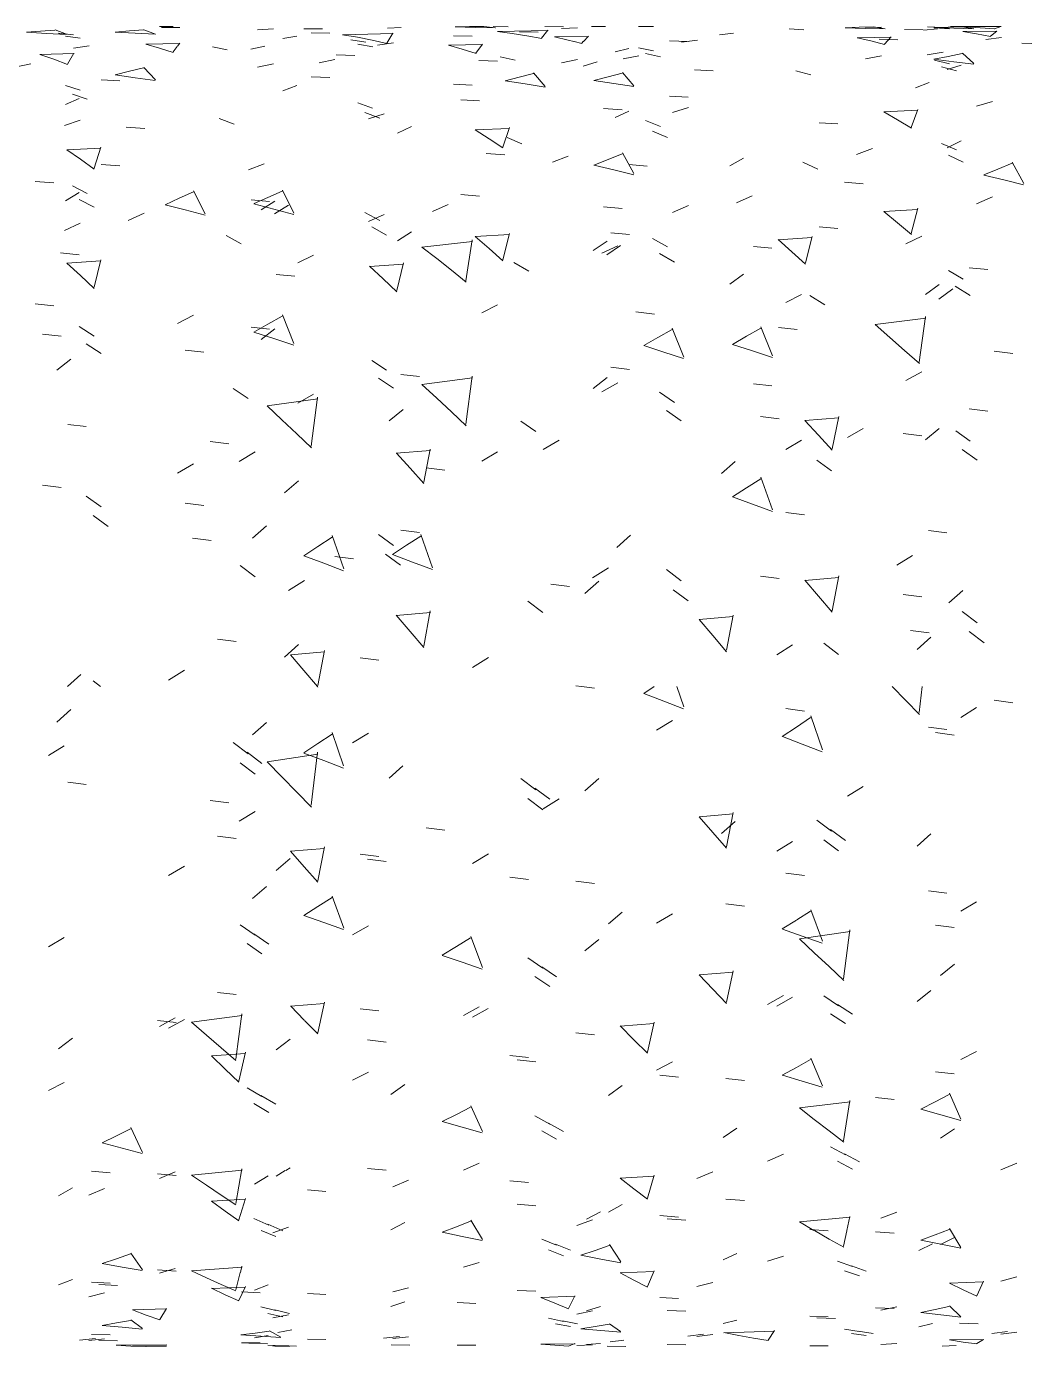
# Model space of a CAD drawing. Header units: inches. Extents: x -19229 to -222, y -6301 to 12387.
# Drawn here: x -19081.65 to -19076.04, y -55.83 to -48.42 of the extents above; entities that cross this region are included whole.
import ezdxf

# ---------------------------------------------------------------- set-up
doc = ezdxf.new("R2010")
doc.units = ezdxf.units.IN
doc.header["$MEASUREMENT"] = 0
doc.layers.add('A-WALL', color=113, linetype='Continuous', lineweight=9)
doc.layers.add('A-WALL-PATT', color=111, linetype='Continuous', lineweight=25)

# ---------------------------------------------------------------- blocks, each defined once
blk = doc.blocks.new('FP_2-DETAIL - PRECAST _ CONC_ - PLANK PERPENDICULAR TO WALL')
at = {"layer": 'A-WALL-PATT', "color": 55, "lineweight": 9}
for p, q in [((17167.6397, -52.1253), (17167.6423, -52.1283)), ((17169.1226, -52.1253), (17169.196, -52.1348)), ((17171.2531, -52.3001), (17171.3421, -52.244)), ((17169.5448, -52.3713), (17169.6339, -52.3153)), ((17170.3304, -52.353), (17170.41, -52.3)), ((17170.4113, -52.2908), (17170.4762, -52.4814)), ((17167.8366, -52.4424), (17167.9257, -52.3865)), ((17170.2508, -52.4059), (17170.3304, -52.353)), ((17170.2512, -52.4065), (17170.3632, -52.4488)), ((17171.1122, -52.384), (17171.2169, -52.3976)), ((17166.1284, -52.5135), (17166.2174, -52.4576)), ((17170.3632, -52.4488), (17170.4752, -52.4912)), ((17167.244, -52.4944), (17167.3278, -52.5575)), ((17168.8603, -52.6952), (17168.9441, -52.7579)), ((17170.5224, -52.9282), (17170.6061, -52.9901)), ((17167.4077, -53.158), (17167.4855, -53.0901)), ((17167.9201, -53.0953), (17168.0248, -53.1085)), ((17168.7212, -53.1956), (17168.8259, -53.2086)), ((17169.9331, -53.3455), (17170.0378, -53.3584)), ((17169.2739, -53.458), (17169.3517, -53.3919)), ((17167.2829, -53.5132), (17167.3667, -53.572)), ((17170.3477, -53.5422), (17170.6323, -53.5018)), ((17170.6306, -53.4917), (17170.5952, -53.7661)), ((17168.3407, -53.6345), (17168.4203, -53.5859)), ((17168.4203, -53.5859), (17168.4999, -53.537)), ((17168.5012, -53.5285), (17168.5661, -53.7034)), ((17170.3475, -53.5415), (17170.4306, -53.6202)), ((17168.341, -53.635), (17168.4531, -53.6737)), ((17170.4306, -53.6202), (17170.5137, -53.6981)), ((17168.4531, -53.6737), (17168.5651, -53.7123)), ((17168.8992, -53.6988), (17168.983, -53.7561)), ((17170.5137, -53.6981), (17170.5968, -53.7752)), ((17171.1401, -53.7482), (17171.2179, -53.6845)), ((17170.168, -53.9104), (17170.257, -53.861)), ((17167.2154, -53.9631), (17167.1801, -54.2177)), ((17168.4597, -53.9726), (17168.5488, -53.9237)), ((17170.5613, -53.9102), (17170.6451, -53.9656)), ((17166.7409, -54.0004), (17166.8456, -54.0122)), ((17166.7515, -54.0341), (17166.8406, -53.9858)), ((17166.9323, -54.0096), (17167.0154, -54.0828)), ((17166.9325, -54.0103), (17167.2171, -53.9726)), ((17169.3392, -54.032), (17169.5305, -54.0178)), ((17169.3392, -54.0314), (17169.4164, -54.1087)), ((17169.5303, -54.0103), (17169.4933, -54.1782)), ((17166.1856, -54.1597), (17166.2634, -54.1003)), ((17167.0154, -54.0828), (17167.0985, -54.1549)), ((17169.4164, -54.1087), (17169.4935, -54.1849)), ((17167.044, -54.1994), (17167.2353, -54.1857)), ((17167.0985, -54.1549), (17167.1816, -54.226)), ((17167.235, -54.1784), (17167.198, -54.3405)), ((17167.044, -54.1988), (17167.1211, -54.2735)), ((17168.7619, -54.2224), (17168.8666, -54.2336)), ((17167.1211, -54.2735), (17167.1983, -54.3469)), ((17169.563, -54.3075), (17169.6677, -54.3185)), ((17168.0518, -54.4166), (17168.1296, -54.3608)), ((17171.1899, -54.408), (17171.2548, -54.5555)), ((17167.3218, -54.4209), (17167.4056, -54.4704)), ((17170.7749, -54.4329), (17170.8796, -54.4436)), ((17171.0295, -54.4978), (17171.109, -54.4568)), ((17171.109, -54.4568), (17171.1886, -54.4153)), ((17171.0298, -54.4982), (17171.1418, -54.5307)), ((17171.1418, -54.5307), (17171.2538, -54.5629)), ((17166.5102, -54.6481), (17166.5898, -54.609)), ((17166.5911, -54.6021), (17166.656, -54.741)), ((17168.9381, -54.5764), (17169.0219, -54.6237)), ((17169.9179, -54.6568), (17169.9958, -54.6049)), ((17166.4306, -54.6867), (17166.5102, -54.6481)), ((17166.4309, -54.6871), (17166.543, -54.7177)), ((17166.543, -54.7177), (17166.655, -54.7479)), ((17170.6002, -54.7491), (17170.684, -54.7936)), ((17166.3708, -54.8465), (17166.4755, -54.8558)), ((17169.7711, -54.8875), (17169.8602, -54.8498)), ((17171.4793, -54.8394), (17171.5684, -54.8009)), ((17167.285, -54.9192), (17167.3628, -54.8724)), ((17168.0629, -54.9346), (17168.1519, -54.8977)), ((17166.3546, -54.9806), (17166.4437, -54.9445)), ((17167.5828, -54.9511), (17167.6875, -54.9599)), ((17169.1512, -55.1168), (17169.229, -55.0747)), ((17170.8046, -55.1103), (17170.8937, -55.0768)), ((17167.3607, -55.1445), (17167.4445, -55.1809)), ((17169.0964, -55.1521), (17169.1855, -55.1194)), ((17169.6037, -55.1141), (17169.7084, -55.1221)), ((17167.3882, -55.1927), (17167.4772, -55.1609)), ((17170.4048, -55.1745), (17170.5095, -55.1823)), ((17168.9771, -55.2574), (17169.0608, -55.2909)), ((17169.1194, -55.3184), (17169.1989, -55.2912)), ((17169.1989, -55.2912), (17169.2785, -55.2632)), ((17169.2798, -55.2583), (17169.3447, -55.3562)), ((17171.0174, -55.2927), (17171.0952, -55.2555)), ((17169.1197, -55.3187), (17169.2317, -55.3401)), ((17169.2317, -55.3401), (17169.3437, -55.361)), ((17170.6391, -55.3777), (17170.7229, -55.4077)), ((17166.4115, -55.4821), (17166.5162, -55.4879)), ((17171.1904, -55.4751), (17171.2676, -55.513)), ((17171.1905, -55.4754), (17171.3817, -55.4683)), ((17171.2676, -55.513), (17171.3447, -55.5489)), ((17171.3815, -55.4646), (17171.3445, -55.5458)), ((17167.2126, -55.525), (17167.3173, -55.5304)), ((17168.4246, -55.5847), (17168.5293, -55.5896)), ((17168.8952, -55.5555), (17169.0865, -55.5492)), ((17168.8952, -55.5553), (17168.9723, -55.5887)), ((17168.9723, -55.5887), (17169.0495, -55.62)), ((17169.0863, -55.5459), (17169.0493, -55.6173)), ((17166.6, -55.6258), (17166.7913, -55.6203)), ((17166.6, -55.6256), (17166.6771, -55.6544)), ((17166.6771, -55.6544), (17166.7543, -55.6811)), ((17166.791, -55.6174), (17166.754, -55.6789)), ((17167.3996, -55.6261), (17167.4834, -55.6465)), ((17170.4455, -55.6704), (17170.5502, -55.6743)), ((17167.2888, -55.7555), (17167.3684, -55.7444)), ((17167.3697, -55.7424), (17167.4346, -55.7793)), ((17167.4171, -55.7521), (17167.495, -55.7369)), ((17169.016, -55.6874), (17169.0997, -55.7045)), ((17169.9234, -55.7535), (17170.208, -55.7443)), ((17170.2063, -55.742), (17170.171, -55.7958)), ((17170.678, -55.7457), (17170.7618, -55.7587)), ((17171.2466, -55.6994), (17171.3513, -55.703)), ((17166.3031, -55.7952), (17166.3921, -55.787)), ((17167.2093, -55.7659), (17167.2888, -55.7555)), ((17167.2096, -55.766), (17167.3216, -55.7737)), ((17167.2534, -55.8129), (17167.3581, -55.8142)), ((17167.3216, -55.7737), (17167.4336, -55.781)), ((17168.0113, -55.7846), (17168.1004, -55.7752)), ((17169.2833, -55.8042), (17169.3612, -55.7949)), ((17169.7195, -55.7725), (17169.8086, -55.7621)), ((17169.9233, -55.7533), (17170.0063, -55.7699)), ((17170.0063, -55.7699), (17170.0894, -55.7845)), ((17170.0894, -55.7845), (17170.1725, -55.7972)), ((17171.4278, -55.7591), (17171.5168, -55.7476)), ((17166.5081, -55.8241), (17166.5912, -55.8287)), ((17166.5083, -55.8241), (17166.7929, -55.8211)), ((17166.5912, -55.8287), (17166.6743, -55.8313)), ((17167.4385, -55.8272), (17167.5223, -55.8298)), ((17168.0545, -55.822), (17168.1592, -55.823)), ((17169.2664, -55.8302), (17169.3711, -55.8306)), ((17171.1495, -55.8294), (17171.2273, -55.8261))]:
    blk.add_line(p, q, dxfattribs=at)
blk = doc.blocks.new('FP_3-DETAIL - PRECAST _ CONC_ - PLANK PERPENDICULAR TO WALL')
at = {"layer": 'A-WALL-PATT', "color": 55, "lineweight": 9}
for p, q in [((17166.0049, -48.4517), (17166.0845, -48.445)), ((17166.0052, -48.4518), (17166.1173, -48.4577)), ((17166.0845, -48.445), (17166.1641, -48.4391)), ((17166.1173, -48.4577), (17166.2293, -48.4641)), ((17166.1654, -48.4381), (17166.2303, -48.4626)), ((17167.7808, -48.4654), (17167.8639, -48.48)), ((17167.781, -48.4656), (17168.0656, -48.4589)), ((17167.8639, -48.48), (17167.947, -48.4965)), ((17168.0639, -48.4573), (17168.0286, -48.5126)), ((17168.0329, -48.4294), (17168.1107, -48.4247)), ((17168.6269, -48.4194), (17168.7106, -48.4213)), ((17168.9162, -48.4201), (17169.0209, -48.4206)), ((17169.8991, -48.4669), (17169.9769, -48.4562)), ((17170.2889, -48.4319), (17170.3727, -48.4378)), ((17170.6037, -48.4266), (17170.6833, -48.4235)), ((17170.604, -48.4266), (17170.7161, -48.4296)), ((17170.6712, -48.4822), (17170.8625, -48.4792)), ((17170.6833, -48.4235), (17170.7629, -48.4211)), ((17170.7161, -48.4296), (17170.8281, -48.4331)), ((17170.7642, -48.4208), (17170.8291, -48.4323)), ((17170.8623, -48.4777), (17170.8253, -48.5181)), ((17170.9371, -48.4369), (17171.0418, -48.4383)), ((17171.196, -48.4192), (17171.2791, -48.4217)), ((17171.1962, -48.4192), (17171.4808, -48.4187)), ((17171.2791, -48.4217), (17171.3622, -48.4262)), ((17171.3622, -48.4262), (17171.4453, -48.4327)), ((17171.4791, -48.4187), (17171.4437, -48.4318)), ((17167.0494, -48.534), (17167.1332, -48.5503)), ((17167.2661, -48.5465), (17167.344, -48.5288)), ((17167.947, -48.4965), (17168.0301, -48.5149)), ((17168.376, -48.524), (17168.5673, -48.5202)), ((17168.376, -48.5239), (17168.4531, -48.5464)), ((17168.4531, -48.5464), (17168.5303, -48.5712)), ((17168.567, -48.5181), (17168.53, -48.5689)), ((17170.6712, -48.4821), (17170.7484, -48.4999)), ((17170.7484, -48.4999), (17170.8255, -48.5199)), ((17165.9402, -48.6471), (17166.0292, -48.6281)), ((17166.0808, -48.5762), (17166.272, -48.5714)), ((17166.0808, -48.576), (17166.1579, -48.6032)), ((17166.1579, -48.6032), (17166.235, -48.6326)), ((17166.2718, -48.569), (17166.2348, -48.6299)), ((17167.6484, -48.623), (17167.7374, -48.6051)), ((17167.7449, -48.5781), (17167.8496, -48.5821)), ((17168.546, -48.6097), (17168.6507, -48.6141)), ((17168.6658, -48.5895), (17168.7495, -48.6091)), ((17169.1323, -48.6419), (17169.2102, -48.6184)), ((17169.3566, -48.6003), (17169.4457, -48.5834)), ((17171.0648, -48.5789), (17171.1539, -48.563)), ((17168.6936, -48.7244), (17168.7732, -48.7036)), ((17168.7732, -48.7036), (17168.8528, -48.6836)), ((17168.8541, -48.6801), (17168.919, -48.7552)), ((17169.758, -48.6629), (17169.8627, -48.6678)), ((17170.3278, -48.6679), (17170.4116, -48.6913)), ((17168.6939, -48.7246), (17168.806, -48.7417)), ((17168.806, -48.7417), (17168.918, -48.7593)), ((17170.9985, -48.7627), (17171.0764, -48.7336)), ((17166.5658, -48.9848), (17166.6705, -48.9921)), ((17167.0883, -48.9352), (17167.1721, -48.968)), ((17168.7047, -49.043), (17168.7885, -49.0787)), ((17168.5868, -49.1323), (17168.6915, -49.1403)), ((17168.9597, -49.1807), (17169.0488, -49.147)), ((17170.668, -49.138), (17170.757, -49.1051)), ((17167.2515, -49.2246), (17167.3406, -49.19)), ((17169.3879, -49.195), (17169.4926, -49.2033)), ((17170.3667, -49.1809), (17170.4505, -49.22)), ((17171.3823, -49.253), (17171.4619, -49.2197)), ((17171.4619, -49.2197), (17171.5415, -49.1871)), ((17171.5428, -49.1815), (17171.6077, -49.3015)), ((17170.5998, -49.2942), (17170.7045, -49.303)), ((17171.3826, -49.2533), (17171.4947, -49.2804)), ((17171.4947, -49.2804), (17171.6067, -49.3078)), ((17166.8631, -49.3837), (17166.9427, -49.3482)), ((17166.944, -49.3421), (17167.0089, -49.472)), ((17169.9933, -49.4085), (17170.0823, -49.3707)), ((17166.7835, -49.4197), (17166.8631, -49.3837)), ((17166.7838, -49.42), (17166.8959, -49.4493)), ((17167.3982, -49.4709), (17167.4761, -49.4222)), ((17168.285, -49.4576), (17168.3741, -49.4189)), ((17166.5768, -49.5076), (17166.6659, -49.4682)), ((17166.8959, -49.4493), (17167.0079, -49.4789)), ((17167.1272, -49.592), (17167.211, -49.6388)), ((17169.2644, -49.7013), (17169.3423, -49.6484)), ((17170.2272, -49.6166), (17170.4185, -49.6044)), ((17170.2272, -49.616), (17170.3044, -49.6837)), ((17170.4183, -49.5981), (17170.3813, -49.7466)), ((17166.1957, -49.6902), (17166.3004, -49.7005)), ((17170.3044, -49.6837), (17170.3815, -49.7528)), ((17167.4076, -49.8112), (17167.5123, -49.8219)), ((17167.932, -49.7662), (17168.1233, -49.7535)), ((17167.932, -49.7657), (17168.0091, -49.8364)), ((17168.123, -49.7468), (17168.086, -49.9022)), ((17168.7436, -49.7435), (17168.8274, -49.7926)), ((17168.0091, -49.8364), (17168.0863, -49.9086)), ((17170.4056, -49.93), (17170.4894, -49.9815)), ((17171.1306, -49.9494), (17171.2085, -49.8927)), ((17169.4286, -50.0223), (17169.5333, -50.0336)), ((17169.6327, -50.1122), (17169.6976, -50.2753)), ((17170.2297, -50.109), (17170.3344, -50.1204)), ((17170.7718, -50.0925), (17170.8548, -50.1647)), ((17170.7719, -50.0932), (17171.0565, -50.0568)), ((17171.0548, -50.0478), (17171.0195, -50.3032)), ((17169.4722, -50.21), (17169.5518, -50.1648)), ((17169.5518, -50.1648), (17169.6314, -50.12)), ((17170.8548, -50.1647), (17170.9379, -50.2378)), ((17169.4725, -50.2105), (17169.5846, -50.247)), ((17169.5846, -50.247), (17169.6966, -50.2838)), ((17170.9379, -50.2378), (17171.021, -50.312)), ((17171.4416, -50.2431), (17171.5463, -50.2549)), ((17166.1761, -50.3496), (17166.254, -50.288)), ((17167.1662, -50.4519), (17167.2499, -50.5088)), ((17167.3566, -50.5491), (17167.4397, -50.627)), ((17167.3568, -50.5498), (17167.6414, -50.5104)), ((17167.6397, -50.5007), (17167.6043, -50.7757)), ((17167.4397, -50.627), (17167.5228, -50.7057)), ((17168.0423, -50.6336), (17168.1202, -50.5694)), ((17166.2364, -50.6534), (17166.3411, -50.6659)), ((17168.7825, -50.635), (17168.8663, -50.6934)), ((17170.6164, -50.7278), (17170.7055, -50.676)), ((17167.0375, -50.7497), (17167.1422, -50.7623)), ((17167.5228, -50.7057), (17167.6058, -50.7851)), ((17168.9082, -50.7941), (17168.9972, -50.7419)), ((17167.1999, -50.8609), (17167.289, -50.8084)), ((17168.2495, -50.8973), (17168.3542, -50.9102)), ((17169.9085, -50.9286), (17169.9864, -50.8621)), ((17170.4445, -50.855), (17170.5283, -50.9149)), ((17170.2704, -51.1483), (17170.3751, -51.1615)), ((17167.2755, -51.2918), (17167.3534, -51.2233)), ((17167.6417, -51.339), (17167.7213, -51.2872)), ((17167.7226, -51.2782), (17167.7875, -51.4654)), ((17171.0715, -51.2493), (17171.1762, -51.2625)), ((17167.5621, -51.3909), (17167.6417, -51.339)), ((17167.2051, -51.4459), (17167.2888, -51.5085)), ((17167.5624, -51.3915), (17167.6745, -51.4332)), ((17167.6745, -51.4332), (17167.7865, -51.475)), ((17169.1417, -51.603), (17169.2196, -51.5333)), ((17168.8214, -51.6459), (17168.9052, -51.7089)), ((17169.7832, -51.7495), (17169.9745, -51.733)), ((17169.9743, -51.7244), (17169.9373, -51.922)), ((17169.7832, -51.7488), (17169.8604, -51.8393)), ((17167.0782, -51.8595), (17167.1829, -51.8731)), ((17169.8604, -51.8393), (17169.9375, -51.93)), ((17170.2195, -51.9467), (17170.3086, -51.8907)), ((17170.4835, -51.8818), (17170.5672, -51.9453)), ((17171.0079, -51.918), (17171.0858, -51.8476)), ((17167.488, -51.9474), (17167.6793, -51.9309)), ((17167.488, -51.9467), (17167.5638, -52.036)), ((17167.679, -51.9222), (17167.642, -52.1204)), ((17167.8793, -51.9635), (17167.984, -51.9772)), ((17168.5113, -52.018), (17168.6004, -51.9619)), ((17166.8031, -52.0893), (17166.8921, -52.0332)), ((17167.5638, -52.036), (17167.6397, -52.1253)), ((17169.0913, -52.1212), (17169.1226, -52.1253))]:
    blk.add_line(p, q, dxfattribs=at)
blk = doc.blocks.new('FP_4-DETAIL - PRECAST _ CONC_ - PLANK PERPENDICULAR TO WALL')
at = {"layer": 'A-WALL-PATT', "color": 9, "lineweight": 9}
for p, q in [((17170.2704, -52.2494), (17170.3751, -52.263)), ((17167.2755, -52.3972), (17167.3534, -52.3268)), ((17167.6417, -52.4454), (17167.7213, -52.3925)), ((17167.7226, -52.3833), (17167.7865, -52.5706)), ((17171.0715, -52.3536), (17171.1762, -52.3672)), ((17167.5621, -52.4982), (17167.6417, -52.4454)), ((17167.2051, -52.5539), (17167.2888, -52.6169)), ((17167.5624, -52.4987), (17167.6745, -52.541)), ((17167.6745, -52.541), (17167.7865, -52.5832)), ((17169.1417, -52.7116), (17169.2196, -52.6418)), ((17168.8214, -52.7543), (17168.9052, -52.8168)), ((17169.7832, -52.8568), (17169.9745, -52.8406)), ((17169.9743, -52.832), (17169.9373, -53.0256)), ((17169.7832, -52.8561), (17169.8604, -52.945)), ((17167.0782, -52.9647), (17167.1829, -52.978)), ((17169.8604, -52.945), (17169.9375, -53.0333)), ((17170.2195, -53.0495), (17170.3086, -52.9951)), ((17170.4835, -52.9865), (17170.5672, -53.0482)), ((17171.0079, -53.0217), (17171.0858, -52.9531)), ((17167.488, -53.0502), (17167.6793, -53.0342)), ((17167.488, -53.0496), (17167.5651, -53.1373)), ((17167.679, -53.0258), (17167.642, -53.2167)), ((17167.8793, -53.0659), (17167.984, -53.0791)), ((17168.5113, -53.1185), (17168.6004, -53.0643)), ((17166.8031, -53.187), (17166.8921, -53.1331)), ((17167.5651, -53.1373), (17167.6423, -53.2244)), ((17169.0913, -53.2175), (17169.196, -53.2305)), ((17171.2531, -53.3872), (17171.3421, -53.3343)), ((17169.5448, -53.454), (17169.6339, -53.4015)), ((17170.2508, -53.4864), (17170.3304, -53.4369)), ((17170.3324, -53.4356), (17170.41, -53.3871)), ((17170.4113, -53.3785), (17170.476, -53.5561)), ((17167.8366, -53.5204), (17167.9257, -53.4683)), ((17170.2512, -53.4869), (17170.3632, -53.5263)), ((17171.1122, -53.4659), (17171.2169, -53.4786)), ((17166.1284, -53.5862), (17166.2174, -53.5345)), ((17167.244, -53.5686), (17167.3278, -53.6269)), ((17170.3632, -53.5263), (17170.4752, -53.5656)), ((17168.8603, -53.7528), (17168.9441, -53.8097)), ((17170.5224, -53.9624), (17170.6061, -54.0173)), ((17167.4077, -54.1646), (17167.4855, -54.1053)), ((17167.9201, -54.1099), (17168.0248, -54.1214)), ((17168.7212, -54.1971), (17168.8259, -54.2084)), ((17169.9331, -54.326), (17170.0378, -54.337)), ((17169.2739, -54.4212), (17169.3517, -54.3654)), ((17167.2829, -54.4676), (17167.3667, -54.5165)), ((17168.5012, -54.4803), (17168.5661, -54.6247)), ((17170.3477, -54.4917), (17170.6323, -54.458)), ((17170.6306, -54.4495), (17170.5952, -54.6756)), ((17168.3407, -54.5682), (17168.4203, -54.528)), ((17168.4203, -54.528), (17168.4999, -54.4874)), ((17170.3475, -54.4911), (17170.4306, -54.5564)), ((17170.4306, -54.5564), (17170.5137, -54.6203)), ((17168.341, -54.5686), (17168.4531, -54.6004)), ((17168.4531, -54.6004), (17168.5651, -54.6319)), ((17168.8992, -54.6209), (17168.983, -54.6675)), ((17170.5137, -54.6203), (17170.5968, -54.683)), ((17171.1401, -54.6611), (17171.2179, -54.6092)), ((17170.168, -54.7912), (17170.257, -54.7519)), ((17166.7515, -54.8883), (17166.8406, -54.8506)), ((17166.9325, -54.8698), (17167.2171, -54.8403)), ((17167.2154, -54.8328), (17167.1801, -55.0289)), ((17168.4597, -54.8403), (17168.5488, -54.8018)), ((17170.5613, -54.791), (17170.6451, -54.8348)), ((17166.7409, -54.8621), (17166.8456, -54.8713)), ((17166.9323, -54.8693), (17167.0154, -54.9261)), ((17167.0154, -54.9261), (17167.0985, -54.9814)), ((17169.3392, -54.8867), (17169.5305, -54.8756)), ((17169.3392, -54.8862), (17169.4164, -54.946)), ((17169.5303, -54.8698), (17169.4933, -54.9991)), ((17166.1856, -54.985), (17166.2634, -54.9396)), ((17167.044, -55.0151), (17167.2353, -55.0047)), ((17167.0985, -54.9814), (17167.1816, -55.0352)), ((17167.235, -54.9992), (17167.198, -55.1203)), ((17169.4164, -54.946), (17169.4935, -55.0041)), ((17167.044, -55.0147), (17167.1211, -55.0707)), ((17167.1211, -55.0707), (17167.1983, -55.125)), ((17168.7619, -55.0324), (17168.8666, -55.0408)), ((17168.0518, -55.1757), (17168.1296, -55.1351)), ((17169.563, -55.0959), (17169.6677, -55.1041)), ((17167.3224, -55.1791), (17167.4056, -55.2144)), ((17170.7749, -55.1875), (17170.8796, -55.1952)), ((17171.0295, -55.2339), (17171.109, -55.2046)), ((17171.109, -55.2046), (17171.1886, -55.1748)), ((17171.1899, -55.1695), (17171.2548, -55.2745)), ((17168.9381, -55.289), (17169.0219, -55.3216)), ((17171.0298, -55.2342), (17171.1418, -55.2571)), ((17171.1418, -55.2571), (17171.2538, -55.2796)), ((17166.4306, -55.3645), (17166.5102, -55.3383)), ((17166.4309, -55.3647), (17166.543, -55.3852)), ((17166.5102, -55.3383), (17166.5898, -55.3116)), ((17166.5911, -55.3068), (17166.656, -55.4006)), ((17169.9179, -55.3443), (17169.9958, -55.3087)), ((17166.543, -55.3852), (17166.655, -55.4052)), ((17170.6002, -55.406), (17170.684, -55.4351)), ((17171.4793, -55.4646), (17171.5684, -55.4398)), ((17166.3708, -55.4691), (17166.4755, -55.4749)), ((17167.285, -55.5146), (17167.3628, -55.4854)), ((17168.0629, -55.524), (17168.1519, -55.5012)), ((17169.7711, -55.4949), (17169.8602, -55.4712)), ((17166.3546, -55.5518), (17166.4437, -55.5301)), ((17167.5828, -55.5341), (17167.6875, -55.5394)), ((17167.3607, -55.6453), (17167.4445, -55.6647)), ((17167.3882, -55.6709), (17167.4772, -55.6541)), ((17169.0964, -55.6494), (17169.1855, -55.6316)), ((17169.1512, -55.6302), (17169.229, -55.6067)), ((17169.6037, -55.6287), (17169.7084, -55.6331)), ((17170.4048, -55.6614), (17170.5095, -55.6654)), ((17170.8046, -55.6267), (17170.8937, -55.6079)), ((17168.9771, -55.7035), (17169.0608, -55.7195)), ((17169.1194, -55.7322), (17169.1989, -55.7197)), ((17169.1197, -55.7324), (17169.2317, -55.7419)), ((17169.1989, -55.7197), (17169.2785, -55.7063)), ((17169.2317, -55.7419), (17169.3437, -55.751)), ((17169.2798, -55.7039), (17169.3417, -55.7468)), ((17171.0174, -55.7204), (17171.0952, -55.7025)), ((17166.4115, -55.7968), (17166.5162, -55.7987)), ((17167.2126, -55.8097), (17167.3173, -55.8111)), ((17168.8952, -55.8174), (17169.0865, -55.8159)), ((17168.8952, -55.8174), (17168.9723, -55.8243)), ((17169.0863, -55.8151), (17169.0493, -55.8287)), ((17170.6391, -55.758), (17170.7229, -55.7701)), ((17171.1904, -55.7945), (17171.2676, -55.8063)), ((17171.1905, -55.7946), (17171.3817, -55.7923)), ((17171.2676, -55.8063), (17171.3447, -55.8159)), ((17171.3815, -55.791), (17171.3445, -55.8151)), ((17166.6, -55.8297), (17166.7913, -55.8291)), ((17166.6, -55.8296), (17166.6771, -55.8317)), ((17167.3996, -55.8297), (17167.4834, -55.8314)), ((17168.4246, -55.8236), (17168.5293, -55.8245)), ((17168.9723, -55.8243), (17169.0495, -55.829))]:
    blk.add_line(p, q, dxfattribs=at)
blk = doc.blocks.new('FP_5-DETAIL - PRECAST _ CONC_ - PLANK PERPENDICULAR TO WALL')
at = {"layer": 'A-WALL-PATT', "color": 9, "lineweight": 9}
for p, q in [((17166.2236, -48.4737), (17166.3073, -48.4852)), ((17166.5035, -48.4508), (17166.5831, -48.4442)), ((17166.5038, -48.4509), (17166.6158, -48.4567)), ((17166.5831, -48.4442), (17166.6627, -48.4384)), ((17166.6158, -48.4567), (17166.7278, -48.463)), ((17166.664, -48.4374), (17166.7289, -48.4615)), ((17166.7523, -48.4187), (17166.8295, -48.4201)), ((17167.3026, -48.437), (17167.3917, -48.4318)), ((17167.4454, -48.4871), (17167.5233, -48.4742)), ((17167.6036, -48.4547), (17167.7083, -48.4566)), ((17168.4047, -48.4707), (17168.5094, -48.473)), ((17169.0109, -48.4306), (17169.0999, -48.4265)), ((17169.444, -48.4187), (17169.5278, -48.4194)), ((17170.7191, -48.4255), (17170.8082, -48.4225)), ((17171.1023, -48.4261), (17171.1819, -48.4231)), ((17171.1026, -48.4261), (17171.2146, -48.4291)), ((17171.106, -48.427), (17171.1898, -48.4318)), ((17171.1819, -48.4231), (17171.2615, -48.4209)), ((17171.2146, -48.4291), (17171.3267, -48.4325)), ((17171.2628, -48.4206), (17171.3277, -48.4317)), ((17167.8666, -48.5185), (17167.9503, -48.5337)), ((17169.3116, -48.5608), (17169.3895, -48.5421)), ((17169.6166, -48.5003), (17169.7213, -48.5032)), ((17169.4829, -48.5706), (17169.5667, -48.5891)), ((17169.1922, -48.7216), (17169.2718, -48.7009)), ((17169.2718, -48.7009), (17169.3514, -48.6809)), ((17169.3527, -48.6775), (17169.4176, -48.7523)), ((17171.1449, -48.645), (17171.2287, -48.6674)), ((17171.1778, -48.6606), (17171.2557, -48.6361)), ((17166.4245, -48.7189), (17166.5292, -48.7243)), ((17169.1925, -48.7218), (17169.3045, -48.7388)), ((17169.3045, -48.7388), (17169.4166, -48.7563)), ((17166.2233, -48.8567), (17166.3012, -48.824)), ((17166.2625, -48.7985), (17166.3463, -48.827)), ((17168.4454, -48.8311), (17168.5501, -48.8373)), ((17171.3423, -48.8672), (17171.4313, -48.8408)), ((17167.9055, -48.9026), (17167.9893, -48.9345)), ((17167.9258, -48.9376), (17168.0149, -48.9094)), ((17169.2465, -48.8801), (17169.3512, -48.8867)), ((17169.634, -48.9018), (17169.7231, -48.8745)), ((17170.8217, -48.8978), (17171.0129, -48.8897)), ((17170.8217, -48.8975), (17170.8988, -48.9431)), ((17171.0127, -48.8855), (17170.9757, -48.9864)), ((17166.2176, -48.9746), (17166.3066, -48.9454)), ((17168.0895, -49.0177), (17168.1674, -48.9799)), ((17168.5264, -49), (17168.7177, -48.9912)), ((17168.5264, -48.9997), (17168.6036, -49.0494)), ((17168.7175, -48.9865), (17168.6805, -49.0964)), ((17170.4585, -48.9593), (17170.5632, -48.9664)), ((17170.8988, -48.9431), (17170.9759, -48.9907)), ((17168.6036, -49.0494), (17168.6807, -49.101)), ((17169.5218, -49.0074), (17169.6056, -49.0422)), ((17166.2312, -49.1112), (17166.4225, -49.1016)), ((17166.2312, -49.1108), (17166.3083, -49.1645)), ((17166.4223, -49.0966), (17166.3853, -49.2151)), ((17171.1839, -49.1419), (17171.2676, -49.1801)), ((17166.3083, -49.1645), (17166.3855, -49.2201)), ((17169.9557, -49.2015), (17170.0335, -49.1586)), ((17166.0544, -49.2886), (17166.1591, -49.2974)), ((17167.3617, -49.3789), (17167.4413, -49.3436)), ((17167.4426, -49.3375), (17167.5075, -49.4671)), ((17166.3014, -49.3899), (17166.3852, -49.4331)), ((17167.2663, -49.3926), (17167.371, -49.4019)), ((17167.2824, -49.4152), (17167.3944, -49.4444)), ((17167.2846, -49.4137), (17167.3617, -49.3789)), ((17167.3227, -49.4485), (17167.4006, -49.4002)), ((17167.3944, -49.4444), (17167.5065, -49.4739)), ((17167.9444, -49.545), (17168.0282, -49.591)), ((17169.2873, -49.577), (17169.392, -49.587)), ((17168.2262, -49.6576), (17168.3093, -49.7222)), ((17168.2264, -49.6582), (17168.511, -49.6258)), ((17168.5093, -49.6178), (17168.474, -49.847)), ((17169.1889, -49.677), (17169.2668, -49.6245)), ((17169.2372, -49.6921), (17169.3262, -49.65)), ((17170.0883, -49.6537), (17170.193, -49.6639)), ((17170.9454, -49.6387), (17171.0345, -49.5974)), ((17167.5289, -49.7463), (17167.618, -49.7036)), ((17168.3093, -49.7222), (17168.3924, -49.788)), ((17169.5607, -49.6942), (17169.6445, -49.7425)), ((17168.3924, -49.788), (17168.4755, -49.855)), ((17171.3003, -49.7735), (17171.405, -49.784)), ((17171.0551, -49.9234), (17171.133, -49.867)), ((17171.2228, -49.878), (17171.3065, -49.9289)), ((17170.2707, -49.9694), (17170.3597, -49.924)), ((17168.5624, -50.0278), (17168.6515, -49.9818)), ((17166.8542, -50.087), (17166.9433, -50.0404)), ((17170.1313, -50.1063), (17170.1962, -50.2692)), ((17166.0951, -50.1467), (17166.1998, -50.1583)), ((17169.9708, -50.204), (17170.0504, -50.1588)), ((17170.0504, -50.1588), (17170.13, -50.114)), ((17166.3403, -50.2005), (17166.4241, -50.2551)), ((17166.8962, -50.2357), (17167.0009, -50.2474)), ((17169.9711, -50.2044), (17170.0831, -50.2409)), ((17170.0831, -50.2409), (17170.1952, -50.2776)), ((17167.9833, -50.3942), (17168.0671, -50.4507)), ((17168.1081, -50.373), (17168.2128, -50.385)), ((17169.5996, -50.5758), (17169.6834, -50.6337)), ((17170.1291, -50.609), (17170.2338, -50.6214)), ((17170.3776, -50.6309), (17170.4548, -50.7145)), ((17170.3777, -50.6315), (17170.5689, -50.6164)), ((17170.5687, -50.6085), (17170.5317, -50.7914)), ((17170.9302, -50.7047), (17171.0349, -50.7173)), ((17170.4548, -50.7145), (17170.5319, -50.7989)), ((17168.0824, -50.8152), (17168.2737, -50.7998)), ((17168.0827, -50.8149), (17168.1596, -50.8999)), ((17168.2735, -50.7916), (17168.2365, -50.9785)), ((17171.2617, -50.7942), (17171.3455, -50.8537)), ((17168.1596, -50.8999), (17168.2367, -50.9861)), ((17167.4548, -51.0378), (17167.5327, -50.9706)), ((17166.3792, -51.1655), (17166.463, -51.227)), ((17166.9369, -51.2929), (17167.0416, -51.3062)), ((17168.1403, -51.3321), (17168.2199, -51.2803)), ((17168.2212, -51.2714), (17168.2861, -51.4584)), ((17169.321, -51.3441), (17169.3989, -51.2753)), ((17168.0607, -51.384), (17168.1403, -51.3321)), ((17167.738, -51.3948), (17167.8427, -51.4081)), ((17168.0222, -51.3822), (17168.106, -51.4445)), ((17168.061, -51.3845), (17168.173, -51.4262)), ((17168.173, -51.4262), (17168.2851, -51.468)), ((17170.8938, -51.4446), (17170.9829, -51.3896)), ((17169.1856, -51.5149), (17169.2747, -51.4596)), ((17167.4774, -51.5854), (17167.5664, -51.5299)), ((17168.9499, -51.55), (17169.0546, -51.5635)), ((17169.6386, -51.5816), (17169.7223, -51.6445)), ((17171.1872, -51.6561), (17171.2651, -51.5862)), ((17170.9709, -51.811), (17171.0756, -51.8246)), ((17171.3006, -51.8171), (17171.3844, -51.8805)), ((17166.2362, -52.1253), (17166.3106, -52.0579))]:
    blk.add_line(p, q, dxfattribs=at)
blk = doc.blocks.new('FP_6-DETAIL - PRECAST _ CONC_ - PLANK PERPENDICULAR TO WALL')
at = {"layer": 'A-WALL-PATT', "color": 9, "lineweight": 9}
for p, q in [((17169.4722, -52.1643), (17169.5307, -52.1253)), ((17169.4725, -52.1648), (17169.5846, -52.2073)), ((17169.6586, -52.1253), (17169.6976, -52.24)), ((17170.8687, -52.1253), (17170.9448, -52.2037)), ((17171.0368, -52.1253), (17171.0195, -52.2721)), ((17166.1761, -52.3251), (17166.254, -52.2547)), ((17169.5846, -52.2073), (17169.6966, -52.2498)), ((17170.9448, -52.2037), (17171.021, -52.2822)), ((17171.4416, -52.2028), (17171.5463, -52.2164)), ((17167.1662, -52.4404), (17167.2499, -52.5037)), ((17167.3566, -52.5481), (17167.4397, -52.633)), ((17167.3568, -52.5488), (17167.6414, -52.5055)), ((17167.6397, -52.4947), (17167.6043, -52.792)), ((17168.0423, -52.6402), (17168.1198, -52.5706)), ((17166.2364, -52.6615), (17166.3411, -52.675)), ((17167.4397, -52.633), (17167.5228, -52.7176)), ((17168.7825, -52.6416), (17168.8663, -52.7045)), ((17170.6164, -52.7412), (17170.7055, -52.6858)), ((17167.0375, -52.7645), (17167.1422, -52.7779)), ((17167.5228, -52.7176), (17167.6058, -52.8019)), ((17168.9082, -52.8114), (17168.9972, -52.7562)), ((17167.1999, -52.8814), (17167.289, -52.8264)), ((17168.2495, -52.9192), (17168.3542, -52.9325)), ((17169.9085, -52.9515), (17169.9864, -52.8826)), ((17170.4445, -52.8752), (17170.5283, -52.9373)), ((17170.2704, -53.1739), (17170.3751, -53.1869)), ((17167.2755, -53.3149), (17167.3534, -53.2479)), ((17171.0715, -53.2734), (17171.1762, -53.2864)), ((17167.5621, -53.4105), (17167.6417, -53.3606)), ((17167.6417, -53.3606), (17167.7213, -53.3105)), ((17167.7226, -53.3017), (17167.7875, -53.4813)), ((17167.5624, -53.411), (17167.6745, -53.4508)), ((17167.2051, -53.4629), (17167.2888, -53.5219)), ((17167.6745, -53.4508), (17167.7865, -53.4904)), ((17169.1417, -53.6101), (17169.2196, -53.5452)), ((17168.8214, -53.6496), (17168.9052, -53.7073)), ((17169.7832, -53.7441), (17169.9745, -53.7292)), ((17169.7832, -53.7435), (17169.8604, -53.8247)), ((17169.9743, -53.7214), (17169.9373, -53.8979)), ((17167.0782, -53.8427), (17167.1829, -53.8547)), ((17169.8604, -53.8247), (17169.9375, -53.905)), ((17170.2195, -53.9196), (17170.3086, -53.8703)), ((17170.4835, -53.8625), (17170.5672, -53.9184)), ((17171.0079, -53.8944), (17171.0858, -53.8322)), ((17167.488, -53.9202), (17167.6793, -53.9058)), ((17167.4891, -53.9208), (17167.5651, -53.9986)), ((17167.679, -53.8981), (17167.642, -54.0696)), ((17167.8793, -53.9344), (17167.984, -53.9463)), ((17168.5113, -53.9817), (17168.5983, -53.9341)), ((17166.8031, -54.0431), (17166.8921, -53.9949)), ((17167.5668, -54.0003), (17167.6423, -54.0764)), ((17169.0913, -54.0703), (17169.196, -54.0819)), ((17171.2531, -54.2203), (17171.3421, -54.1738)), ((17169.5448, -54.2788), (17169.6339, -54.2329)), ((17170.3304, -54.2639), (17170.41, -54.2203)), ((17170.4113, -54.2127), (17170.4762, -54.3678)), ((17167.8366, -54.3365), (17167.9257, -54.2912)), ((17170.2508, -54.307), (17170.3304, -54.2639)), ((17170.2512, -54.3074), (17170.3632, -54.3416)), ((17171.1122, -54.2891), (17171.2169, -54.3002)), ((17166.1284, -54.3933), (17166.2174, -54.3487)), ((17167.244, -54.3781), (17167.3278, -54.4282)), ((17170.3632, -54.3416), (17170.4752, -54.3756)), ((17168.8603, -54.5355), (17168.9441, -54.5834)), ((17170.5224, -54.7106), (17170.6061, -54.7557)), ((17167.4077, -54.8752), (17167.4588, -54.8438)), ((17167.4617, -54.8421), (17167.4855, -54.8274)), ((17167.9201, -54.8311), (17168.0248, -54.8404)), ((17168.7212, -54.9013), (17168.8259, -54.9103)), ((17169.9331, -55.0032), (17170.0378, -55.0118)), ((17169.2739, -55.0772), (17169.3517, -55.034)), ((17167.2829, -55.1128), (17167.3667, -55.1499)), ((17168.4203, -55.1587), (17168.4999, -55.1279)), ((17168.5012, -55.1225), (17168.5661, -55.2309)), ((17170.3475, -55.1307), (17170.429, -55.1791)), ((17170.3477, -55.1312), (17170.6323, -55.1054)), ((17170.6303, -55.1004), (17170.6139, -55.1791)), ((17168.3407, -55.1889), (17168.4203, -55.1587)), ((17168.341, -55.1892), (17168.4531, -55.2129)), ((17168.4531, -55.2129), (17168.5651, -55.2362)), ((17170.4315, -55.1805), (17170.5137, -55.2277)), ((17170.6132, -55.1821), (17170.5952, -55.2683)), ((17171.1401, -55.2577), (17171.2179, -55.2194)), ((17168.8992, -55.2281), (17168.983, -55.2624)), ((17170.5137, -55.2277), (17170.5968, -55.2737)), ((17168.4597, -55.386), (17168.5488, -55.359)), ((17170.168, -55.3515), (17170.257, -55.3235)), ((17170.5613, -55.3514), (17170.6451, -55.3822)), ((17166.7409, -55.4012), (17166.8456, -55.4076)), ((17166.7515, -55.4193), (17166.8406, -55.3933)), ((17166.9323, -55.4062), (17167.0154, -55.4451)), ((17166.9325, -55.4065), (17167.2171, -55.386)), ((17167.0154, -55.4451), (17167.0985, -55.4823)), ((17167.2061, -55.4157), (17167.1801, -55.5136)), ((17167.2154, -55.3808), (17167.2064, -55.4148)), ((17169.3392, -55.4182), (17169.5305, -55.4106)), ((17169.3392, -55.4179), (17169.4164, -55.4587)), ((17169.5303, -55.4066), (17169.4933, -55.4941)), ((17166.1856, -55.4847), (17166.2634, -55.4543)), ((17167.044, -55.5046), (17167.2353, -55.4978)), ((17167.044, -55.5043), (17167.1211, -55.5406)), ((17167.0985, -55.4823), (17167.1816, -55.5177)), ((17167.235, -55.4942), (17167.198, -55.572)), ((17168.7619, -55.5159), (17168.8666, -55.5214)), ((17169.4164, -55.4587), (17169.4935, -55.4974)), ((17167.1211, -55.5406), (17167.1983, -55.5749)), ((17168.0525, -55.6059), (17168.1296, -55.5812)), ((17169.563, -55.5567), (17169.6677, -55.5618)), ((17167.3218, -55.608), (17167.4056, -55.6292)), ((17168.9381, -55.6721), (17169.0219, -55.69)), ((17170.7749, -55.6132), (17170.8796, -55.6178)), ((17171.0295, -55.6406), (17171.109, -55.6234)), ((17171.0298, -55.6408), (17171.1418, -55.654)), ((17171.109, -55.6234), (17171.1872, -55.6059)), ((17171.1418, -55.654), (17171.2538, -55.6668)), ((17171.1899, -55.6023), (17171.2548, -55.6639)), ((17166.4306, -55.7127), (17166.5102, -55.699)), ((17166.4309, -55.7128), (17166.543, -55.7233)), ((17166.5102, -55.699), (17166.5898, -55.6845)), ((17166.543, -55.7233), (17166.655, -55.7332)), ((17166.5911, -55.6819), (17166.656, -55.731)), ((17169.9179, -55.7021), (17169.9958, -55.683)), ((17170.6002, -55.7336), (17170.6831, -55.7475)), ((17166.3546, -55.7967), (17166.4437, -55.7886)), ((17166.3708, -55.7632), (17166.4755, -55.7658)), ((17167.285, -55.7825), (17167.3628, -55.7703)), ((17167.5828, -55.7901), (17167.6875, -55.7921)), ((17168.0629, -55.7862), (17168.1519, -55.777)), ((17169.1512, -55.8206), (17169.229, -55.8145)), ((17169.6037, -55.8203), (17169.7084, -55.8213)), ((17169.7711, -55.7744), (17169.8602, -55.7641)), ((17170.8046, -55.8198), (17170.8937, -55.8148)), ((17171.4793, -55.7612), (17171.5684, -55.7499)), ((17167.3607, -55.824), (17167.4445, -55.8276)), ((17167.3882, -55.8286), (17167.4772, -55.8258)), ((17169.0964, -55.8248), (17169.1855, -55.821)), ((17170.4048, -55.8271), (17170.5095, -55.8277))]:
    blk.add_line(p, q, dxfattribs=at)
blk = doc.blocks.new('FP_7-DETAIL - PRECAST _ CONC_ - PLANK PERPENDICULAR TO WALL')
at = {"layer": 'A-WALL-PATT', "color": 9, "lineweight": 9}
for p, q in [((17166.1847, -48.4559), (17166.2684, -48.4654)), ((17166.7638, -48.4245), (17166.8665, -48.4253)), ((17167.5629, -48.4319), (17167.6676, -48.433)), ((17168.4136, -48.4218), (17168.4932, -48.42)), ((17168.4139, -48.4219), (17168.5259, -48.4239)), ((17168.4932, -48.42), (17168.5728, -48.4189)), ((17168.5259, -48.4239), (17168.6379, -48.4264)), ((17168.5741, -48.4188), (17168.639, -48.4258)), ((17168.6505, -48.4467), (17168.7336, -48.4582)), ((17168.6507, -48.4468), (17168.9353, -48.4417)), ((17168.7336, -48.4582), (17168.8167, -48.4716)), ((17168.7748, -48.4485), (17168.8795, -48.4503)), ((17168.8167, -48.4716), (17168.8997, -48.487)), ((17168.9336, -48.4405), (17168.8982, -48.4851)), ((17168.9704, -48.4779), (17169.1617, -48.475)), ((17168.9704, -48.4778), (17169.0476, -48.4951)), ((17169.1615, -48.4735), (17169.1336, -48.5031)), ((17169.1795, -48.4195), (17169.2573, -48.4186)), ((17171.0457, -48.44), (17171.1235, -48.4331)), ((17171.0671, -48.4211), (17171.1509, -48.424)), ((17171.2657, -48.4478), (17171.4569, -48.4458)), ((17171.2657, -48.4477), (17171.3428, -48.4602)), ((17171.3428, -48.4602), (17171.4199, -48.4749)), ((17171.4567, -48.4447), (17171.4197, -48.4735)), ((17166.2691, -48.5408), (17166.3562, -48.5272)), ((17166.6752, -48.5185), (17166.8665, -48.5147)), ((17166.6752, -48.5184), (17166.7523, -48.5404)), ((17166.7523, -48.5404), (17166.8295, -48.5645)), ((17166.8521, -48.5318), (17166.8293, -48.5623)), ((17166.8663, -48.5128), (17166.8538, -48.5294)), ((17167.8277, -48.4939), (17167.9114, -48.5072)), ((17167.9774, -48.5233), (17168.0664, -48.5105)), ((17169.0476, -48.4951), (17169.0792, -48.5031)), ((17169.0818, -48.5037), (17169.1247, -48.5145)), ((17169.133, -48.5037), (17169.1245, -48.5127)), ((17169.444, -48.5399), (17169.5278, -48.5566)), ((17169.6856, -48.5071), (17169.7747, -48.4954)), ((17170.7958, -48.4911), (17170.9005, -48.4938)), ((17171.3938, -48.4923), (17171.4829, -48.4816)), ((17171.5969, -48.513), (17171.7016, -48.5161)), ((17167.3026, -48.647), (17167.3917, -48.628)), ((17169.0109, -48.623), (17169.0999, -48.605)), ((17170.7191, -48.6002), (17170.8082, -48.5833)), ((17171.1023, -48.6031), (17171.1819, -48.587)), ((17171.1026, -48.6033), (17171.2146, -48.6168)), ((17171.106, -48.6074), (17171.1898, -48.6279)), ((17171.1819, -48.587), (17171.2615, -48.5715)), ((17171.2146, -48.6168), (17171.3267, -48.6307)), ((17171.2628, -48.5689), (17171.3277, -48.6275)), ((17166.5035, -48.6902), (17166.5831, -48.6706)), ((17166.5038, -48.6904), (17166.6158, -48.7066)), ((17166.5831, -48.6706), (17166.6627, -48.6517)), ((17166.664, -48.6485), (17166.7289, -48.7194)), ((17167.6036, -48.7012), (17167.7083, -48.7064)), ((17166.2236, -48.7498), (17166.3073, -48.7765)), ((17166.6158, -48.7066), (17166.7278, -48.7233)), ((17167.4454, -48.7808), (17167.5233, -48.751)), ((17168.4047, -48.7424), (17168.5094, -48.748)), ((17167.8666, -48.8478), (17167.9496, -48.8777)), ((17169.6166, -48.8099), (17169.7213, -48.8161)), ((17169.3116, -48.9294), (17169.3895, -48.8942)), ((17169.4829, -48.9472), (17169.5667, -48.9804)), ((17171.1778, -49.1012), (17171.2557, -49.061)), ((17169.2718, -49.1657), (17169.3514, -49.1341)), ((17169.3527, -49.1286), (17169.4176, -49.2451)), ((17171.1449, -49.0757), (17171.2287, -49.1123)), ((17166.4245, -49.1938), (17166.5292, -49.2022)), ((17169.1922, -49.198), (17169.2718, -49.1657)), ((17169.1925, -49.1983), (17169.3045, -49.2246)), ((17169.3045, -49.2246), (17169.4166, -49.2512)), ((17166.2233, -49.399), (17166.3012, -49.3518)), ((17166.2625, -49.3142), (17166.3463, -49.3561)), ((17168.4454, -49.362), (17168.5501, -49.3711)), ((17169.2465, -49.4326), (17169.3512, -49.442)), ((17169.634, -49.4633), (17169.7231, -49.4246)), ((17171.0127, -49.4402), (17170.9757, -49.5807)), ((17171.3423, -49.4141), (17171.4313, -49.3762)), ((17167.9055, -49.4644), (17167.9893, -49.509)), ((17167.9258, -49.5134), (17168.0149, -49.4739)), ((17170.8217, -49.4576), (17171.0129, -49.4462)), ((17170.8217, -49.4572), (17170.8988, -49.521)), ((17166.2176, -49.5645), (17166.3066, -49.5243)), ((17168.0895, -49.6233), (17168.1674, -49.5717)), ((17168.5264, -49.5992), (17168.7177, -49.5871)), ((17168.7175, -49.5808), (17168.6805, -49.7286)), ((17170.4585, -49.5434), (17170.5632, -49.5532)), ((17170.8988, -49.521), (17170.9759, -49.5865)), ((17168.5264, -49.5987), (17168.6036, -49.6659)), ((17168.6036, -49.6659), (17168.6807, -49.7347)), ((17169.5218, -49.6092), (17169.6056, -49.6563)), ((17166.2312, -49.748), (17166.4225, -49.7354)), ((17166.422, -49.7299), (17166.3853, -49.8833)), ((17166.2312, -49.7475), (17166.3083, -49.8179)), ((17169.9557, -49.8657), (17170.0335, -49.8102)), ((17171.1839, -49.7884), (17171.2676, -49.8381)), ((17166.3083, -49.8179), (17166.3855, -49.8897)), ((17166.0544, -49.977), (17166.1591, -49.9881)), ((17166.3014, -50.104), (17166.3852, -50.1576)), ((17167.2663, -50.1074), (17167.371, -50.1189)), ((17167.2821, -50.135), (17167.3617, -50.0904)), ((17167.3617, -50.0904), (17167.4413, -50.0463)), ((17167.4426, -50.0386), (17167.5075, -50.1993)), ((17167.2824, -50.1354), (17167.3944, -50.1714)), ((17167.3227, -50.1764), (17167.4006, -50.1168)), ((17167.3944, -50.1714), (17167.5065, -50.2077)), ((17167.9444, -50.2942), (17168.0282, -50.3497)), ((17169.2873, -50.3329), (17169.392, -50.3449)), ((17168.2264, -50.4302), (17168.511, -50.3915)), ((17168.5093, -50.3819), (17168.474, -50.6525)), ((17169.1889, -50.4526), (17169.2668, -50.3899)), ((17170.9454, -50.4069), (17171.0345, -50.3574)), ((17168.2262, -50.4295), (17168.3093, -50.5061)), ((17169.2372, -50.4705), (17169.3262, -50.4205)), ((17169.5607, -50.4729), (17169.6445, -50.5301)), ((17170.0883, -50.4249), (17170.193, -50.437)), ((17167.5289, -50.5346), (17167.618, -50.4841)), ((17168.3093, -50.5061), (17168.3924, -50.5835)), ((17168.3924, -50.5835), (17168.4755, -50.6617)), ((17171.3003, -50.5665), (17171.405, -50.5789)), ((17171.0551, -50.7409), (17171.133, -50.6757)), ((17171.2253, -50.6902), (17171.3065, -50.7472)), ((17170.2707, -50.7938), (17170.3597, -50.7417)), ((17168.5624, -50.8607), (17168.6515, -50.8081)), ((17166.8542, -50.928), (17166.9433, -50.875)), ((17166.0951, -50.9954), (17166.1998, -51.0084)), ((17170.0504, -51.009), (17170.13, -50.9585)), ((17170.1313, -50.9497), (17170.1962, -51.1325)), ((17166.3403, -51.0558), (17166.4241, -51.1168)), ((17169.9708, -51.0597), (17170.0504, -51.009)), ((17169.9711, -51.0602), (17170.0831, -51.101)), ((17166.8962, -51.0951), (17167.0009, -51.1082)), ((17170.0831, -51.101), (17170.1952, -51.1419)), ((17167.9833, -51.2709), (17168.0671, -51.3328)), ((17168.1081, -51.2475), (17168.2128, -51.2607)), ((17169.5996, -51.4691), (17169.6834, -51.5317)), ((17170.1291, -51.505), (17170.2338, -51.5184)), ((17170.3777, -51.5293), (17170.5689, -51.513)), ((17170.5687, -51.5044), (17170.5317, -51.7007)), ((17170.3776, -51.5286), (17170.4548, -51.6185)), ((17170.4548, -51.6185), (17170.5319, -51.7086)), ((17170.9302, -51.608), (17171.0349, -51.6215)), ((17168.0824, -51.726), (17168.2737, -51.7095)), ((17168.0824, -51.7253), (17168.1596, -51.8157)), ((17168.2735, -51.7009), (17168.2365, -51.8984)), ((17171.2617, -51.7037), (17171.3455, -51.7668)), ((17168.1596, -51.8157), (17168.2367, -51.9064)), ((17167.4548, -51.9605), (17167.5327, -51.8901)), ((17166.3792, -52.0933), (17166.4213, -52.1253))]:
    blk.add_line(p, q, dxfattribs=at)
blk = doc.blocks.new('Dowel5 - Dowel-1884520-DETAIL - PRECAST _ CONC_ - PLANK PERPENDICULAR TO WALL')
at = {"layer": 'A-WALL'}
for name in ['FP_3-DETAIL - PRECAST _ CONC_ - PLANK PERPENDICULAR TO WALL', 'FP_7-DETAIL - PRECAST _ CONC_ - PLANK PERPENDICULAR TO WALL', 'FP_5-DETAIL - PRECAST _ CONC_ - PLANK PERPENDICULAR TO WALL', 'FP_2-DETAIL - PRECAST _ CONC_ - PLANK PERPENDICULAR TO WALL', 'FP_4-DETAIL - PRECAST _ CONC_ - PLANK PERPENDICULAR TO WALL', 'FP_6-DETAIL - PRECAST _ CONC_ - PLANK PERPENDICULAR TO WALL']:
    blk.add_blockref(name, (-18123.8257, 0), dxfattribs=at)

msp = doc.modelspace()

# ---------------------------------------------------------------- block references
at = {"layer": 'A-WALL'}
msp.add_blockref('Dowel5 - Dowel-1884520-DETAIL - PRECAST _ CONC_ - PLANK PERPENDICULAR TO WALL', (-18123.82569, 0), dxfattribs=at)

doc.saveas('drawing.dxf')
